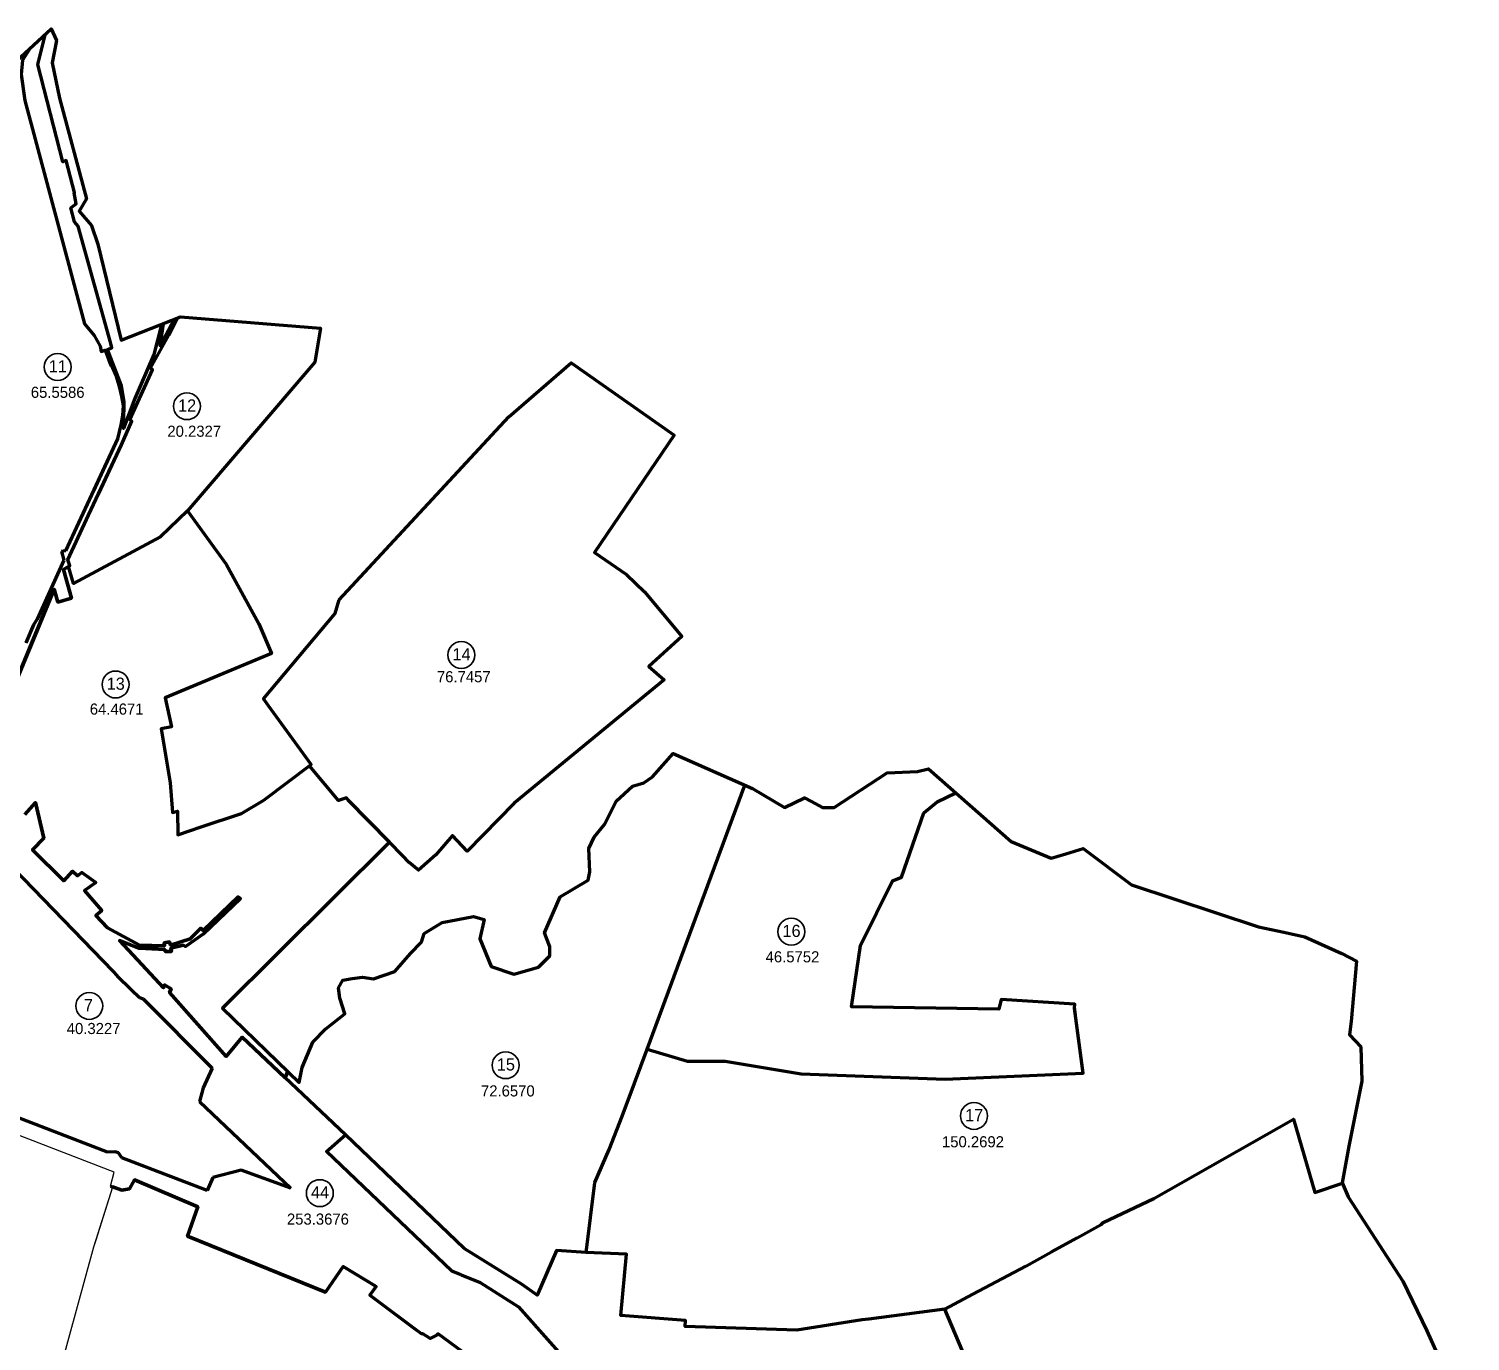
# Model space of a CAD drawing. Header units: metres. Extents: x 1379499 to 1389511, y 5662980 to 5671991.
# Drawn here: x 1383355 to 1387123, y 5668560 to 5671991 of the extents above; entities that cross this region are included whole.
import ezdxf
from ezdxf.enums import TextEntityAlignment as Align

# ---------------------------------------------------------------- set-up
doc = ezdxf.new("R2010")
doc.units = ezdxf.units.M
for name, color, linetype in [('N-raion', 1, 'Continuous'), ('межа по генплану', 7, 'Continuous'), ('район', 6, 'Continuous')]:
    doc.layers.add(name, color=color, linetype=linetype)

msp = doc.modelspace()

# ---------------------------------------------------------------- linework, layer by layer
at = {"layer": 'N-raion', "color": 1, "lineweight": 35}
for centre in [(1383430.4, 5671106.7), (1383768.4, 5671004.2), (1384485.7, 5670353.8), (1383581.8, 5670276.7), (1385348.4, 5669630.4), (1383513.1, 5669436.4), (1384601.7, 5669281.4), (1385825.8, 5669148.9), (1384115.8, 5668946.9)]:
    msp.add_circle(centre, 35.2, dxfattribs=at)
at = {"layer": 'межа по генплану', "color": 5, "lineweight": 70}
msp.add_lwpolyline([(1383241.6, 5671833.3), (1383413.2, 5671990.8), (1383427.7, 5671960.3), (1383416.5, 5671901.9), (1383435.2, 5671809.8), (1383506.1, 5671545.9), (1383486.5, 5671513.7), (1383518.8, 5671476.3), (1383535.2, 5671427.4), (1383596.9, 5671176.5), (1383751.6, 5671237.4), (1384117.2, 5671208.6), (1384102.9, 5671119.6), (1383770.3, 5670730.4), (1383871.3, 5670591.3), (1383956.4, 5670435.4), (1383989.4, 5670357.3), (1383711.3, 5670241.7), (1383728, 5670166.4), (1383700.9, 5670160.4), (1383724.5, 5670019.7), (1383730.7, 5669941.9), (1383743.8, 5669945.6), (1383744.7, 5669884), (1383805.4, 5669904.2), (1383910.7, 5669939.3), (1383969.8, 5669974.2), (1384093, 5670067.2), (1383981.3, 5670221.3), (1383968.5, 5670238.8), (1384155.7, 5670462.3), (1384166.8, 5670498.3), (1384610.2, 5670976.5), (1384772.5, 5671117.4), (1385042, 5670928.8), (1384833.9, 5670621.3), (1384917.7, 5670564.1), (1384964.6, 5670518.8), (1385061.9, 5670402.3), (1384975.9, 5670323.7), (1385016.3, 5670289.2), (1384623.8, 5669966.5), (1384501.2, 5669840.5), (1384462.5, 5669882), (1384418.8, 5669831.1), (1384373.4, 5669791.4), (1384349.4, 5669811.4), (1384331.6, 5669829.6), (1384297.7, 5669864.2), (1383861.2, 5669430.3), (1384061.6, 5669236.5), (1384069.6, 5669275.7), (1384097.4, 5669341.8), (1384131.6, 5669376.3), (1384181.1, 5669415.9), (1384168.2, 5669456.6), (1384164.9, 5669483.9), (1384176, 5669503.4), (1384200, 5669507.7), (1384227.1, 5669511.1), (1384256.5, 5669507.2), (1384311.9, 5669526.1), (1384352.9, 5669573.4), (1384381.3, 5669603.3), (1384388.5, 5669625.6), (1384435.9, 5669654.1), (1384517.6, 5669670.2), (1384545.6, 5669662.5), (1384533.8, 5669611.6), (1384563.3, 5669539.2), (1384623, 5669519.1), (1384687.1, 5669537.3), (1384717.2, 5669567.4), (1384716.8, 5669590.8), (1384703.5, 5669627.8), (1384744.1, 5669721.3), (1384817.6, 5669765.3), (1384822, 5669787.3), (1384818.6, 5669847.5), (1384833, 5669877.9), (1384860.2, 5669910.9), (1384890.2, 5669971.8), (1384933.4, 5670011.1), (1384962.5, 5670020), (1384985.6, 5670034.9), (1385039.4, 5670096.1), (1385246.7, 5670004.9), (1385330.9, 5669954.7), (1385382.8, 5669980.6), (1385401.3, 5669971), (1385430.2, 5669954.8), (1385460.1, 5669955.1), (1385598.8, 5670045.7), (1385678.1, 5670049.5), (1385706.6, 5670056.4), (1385923.4, 5669866), (1386027.4, 5669823), (1386065.6, 5669834.2), (1386111, 5669847.6), (1386237.9, 5669753), (1386569.4, 5669642.7), (1386635.6, 5669629.2), (1386690.6, 5669616.9), (1386787.5, 5669573.6), (1386826.1, 5669553.1), (1386812.1, 5669395.8), (1386807.7, 5669360.4), (1386837.3, 5669329.5), (1386839.7, 5669239.4), (1386805.9, 5669069.8), (1386788.5, 5668973.8), (1386804.3, 5668937.1), (1386946.8, 5668716.7), (1387009.6, 5668587.2), (1387122.9, 5668335.4)], dxfattribs=at)
msp.add_lwpolyline([(1383241.6, 5671833.3), (1383413.2, 5671990.8), (1383427.7, 5671960.3), (1383416.5, 5671901.9), (1383435.2, 5671809.8), (1383506.1, 5671545.9), (1383486.5, 5671513.7), (1383518.8, 5671476.3), (1383535.2, 5671427.4), (1383596.9, 5671176.5), (1383751.6, 5671237.4), (1384117.2, 5671208.6), (1384102.9, 5671119.6), (1383770.3, 5670730.4), (1383871.3, 5670591.3), (1383956.4, 5670435.4), (1383989.4, 5670357.3), (1383711.3, 5670241.7), (1383728, 5670166.4), (1383700.9, 5670160.4), (1383724.5, 5670019.7), (1383730.7, 5669941.9), (1383743.8, 5669945.6), (1383744.7, 5669884), (1383805.4, 5669904.2), (1383910.7, 5669939.3), (1383969.8, 5669974.2), (1384093, 5670067.2), (1383981.3, 5670221.3), (1383968.5, 5670238.8), (1384155.7, 5670462.3), (1384166.8, 5670498.3), (1384610.2, 5670976.5), (1384772.5, 5671117.4), (1385042, 5670928.8), (1384833.9, 5670621.3), (1384917.7, 5670564.1), (1384964.6, 5670518.8), (1385061.9, 5670402.3), (1384975.9, 5670323.7), (1385016.3, 5670289.2), (1384623.8, 5669966.5), (1384501.2, 5669840.5), (1384462.5, 5669882), (1384418.8, 5669831.1), (1384373.4, 5669791.4), (1384349.4, 5669811.4), (1384331.6, 5669829.6), (1384297.7, 5669864.2), (1383861.2, 5669430.3), (1384061.6, 5669236.5), (1384069.6, 5669275.7), (1384097.4, 5669341.8), (1384131.6, 5669376.3), (1384181.1, 5669415.9), (1384168.2, 5669456.6), (1384164.9, 5669483.9), (1384176, 5669503.4), (1384200, 5669507.7), (1384227.1, 5669511.1), (1384256.5, 5669507.2), (1384311.9, 5669526.1), (1384352.9, 5669573.4), (1384381.3, 5669603.3), (1384388.5, 5669625.6), (1384435.9, 5669654.1), (1384517.6, 5669670.2), (1384545.6, 5669662.5), (1384533.8, 5669611.6), (1384563.3, 5669539.2), (1384623, 5669519.1), (1384687.1, 5669537.3), (1384717.2, 5669567.4), (1384716.8, 5669590.8), (1384703.5, 5669627.8), (1384744.1, 5669721.3), (1384817.6, 5669765.3), (1384822, 5669787.3), (1384818.6, 5669847.5), (1384833, 5669877.9), (1384860.2, 5669910.9), (1384890.2, 5669971.8), (1384933.4, 5670011.1), (1384962.5, 5670020), (1384985.6, 5670034.9), (1385039.4, 5670096.1), (1385246.7, 5670004.9), (1385330.9, 5669954.7), (1385382.8, 5669980.6), (1385401.3, 5669971), (1385430.2, 5669954.8), (1385460.1, 5669955.1), (1385598.8, 5670045.7), (1385678.1, 5670049.5), (1385706.6, 5670056.4), (1385923.4, 5669866), (1386027.4, 5669823), (1386065.6, 5669834.2), (1386111, 5669847.6), (1386237.9, 5669753), (1386569.4, 5669642.7), (1386635.6, 5669629.2), (1386690.6, 5669616.9), (1386787.5, 5669573.6), (1386826.1, 5669553.1), (1386812.1, 5669395.8), (1386807.7, 5669360.4), (1386837.3, 5669329.5), (1386839.7, 5669239.4), (1386805.9, 5669069.8), (1386788.5, 5668973.8), (1386804.3, 5668937.1), (1386946.8, 5668716.7), (1387009.6, 5668587.2), (1387122.9, 5668335.4)], dxfattribs=at)
at = {"layer": 'район', "color": 6, "lineweight": 100}
for p, q in [((1383595.9, 5670955.9), (1383587.3, 5670918.5)), ((1383587.3, 5670918.5), (1383450.8, 5670626.5)), ((1383446.8, 5670601.8), (1383376.5, 5670447.1)), ((1383450.8, 5670626.5), (1383440.8, 5670624.1)), ((1383440.8, 5670624.1), (1383446.8, 5670601.8)), ((1383367.7, 5670432.8), (1383347, 5670386)), ((1383376.5, 5670447.1), (1383367.7, 5670432.8)), ((1383225.6, 5669887.8), (1383574.4, 5669526.9)), ((1383574.4, 5669526.9), (1383586, 5669515.4)), ((1383586, 5669515.4), (1383622.6, 5669479.4)), ((1383622.6, 5669479.4), (1383644.4, 5669458.6)), ((1383644.4, 5669458.6), (1383654, 5669455.2)), ((1383654, 5669455.2), (1383834.7, 5669273.8)), ((1383834.7, 5669273.8), (1383810.8, 5669222.1)), ((1383810.8, 5669222.1), (1383800.9, 5669186.7)), ((1383560.5, 5669054.4), (1383252.4, 5669172.9)), ((1383800.9, 5669186.7), (1384039.7, 5668960.3)), ((1383579.8, 5669054.9), (1383560.5, 5669054.4)), ((1383589.5, 5669051.9), (1383579.8, 5669054.9)), ((1383598.6, 5669039.1), (1383589.5, 5669051.9)), ((1383821.6, 5668953.9), (1383598.6, 5669039.1)), ((1383618, 5668958.2), (1383631, 5668981.6)), ((1383631, 5668981.6), (1383797.1, 5668911.4)), ((1383836.1, 5668987.6), (1383821.6, 5668953.9)), ((1383910.5, 5669007.4), (1383836.1, 5668987.6)), ((1384039.7, 5668960.3), (1383910.5, 5669007.4)), ((1383568.7, 5668964.9), (1383598.1, 5668955.1)), ((1383598.1, 5668955.1), (1383618, 5668958.2)), ((1383797.1, 5668911.4), (1383770.1, 5668834.3)), ((1383770.1, 5668834.3), (1384130.8, 5668687.9)), ((1384130.8, 5668687.9), (1384176.6, 5668755.2)), ((1384176.6, 5668755.2), (1384263.3, 5668702.8)), ((1384263.3, 5668702.8), (1384246.5, 5668679.8)), ((1384246.5, 5668679.8), (1384365.1, 5668591.2))]:
    msp.add_line(p, q, dxfattribs=at)
at = {"layer": 'район', "color": 177}
for points in [[(1383338.3, 5671909), (1383358.2, 5671940.4), (1383398.9, 5671977.7), (1383378.4, 5671897.6), (1383444.2, 5671643.3), (1383453, 5671646.2), (1383474.7, 5671563), (1383473.7, 5671562.4), (1383478.9, 5671533.5), (1383465, 5671522.4), (1383474.2, 5671486.4), (1383484.2, 5671474.5), (1383569.3, 5671167.9), (1383572.3, 5671156.7), (1383561.1, 5671152.8), (1383597.5, 5671057.1), (1383604.3, 5671014.4), (1383602.5, 5670946.2), (1383632.4, 5671024.6), (1383681.8, 5671139.3), (1383697.2, 5671199.5), (1383701.8, 5671217.8), (1383707.3, 5671219.9), (1383704.6, 5671203), (1383698.1, 5671162.2), (1383724.3, 5671210.9), (1383735.1, 5671230.9), (1383744.2, 5671234.5), (1383733.6, 5671214.5), (1383720.8, 5671190.3), (1383673.4, 5671103.4), (1383678.4, 5671099.7), (1383619.1, 5670968.6), (1383624.3, 5670965.1), (1383597.6, 5670903.4), (1383537, 5670774), (1383511.5, 5670719.5), (1383457.5, 5670602.6), (1383462.5, 5670587.2), (1383459.1, 5670585.2), (1383446, 5670577.3), (1383466.6, 5670502.4), (1383430.9, 5670491.9), (1383421.6, 5670525.8), (1383363.2, 5670385.6), (1383252.2, 5670119.2)], [(1383347, 5670386), (1383367.7, 5670432.8), (1383376.5, 5670447.1), (1383446.8, 5670601.8), (1383440.8, 5670624.1), (1383450.8, 5670626.5), (1383523.2, 5670781.3), (1383587.3, 5670918.5), (1383595.9, 5670955.9), (1383599.6, 5670980), (1383602, 5671005.6), (1383597.8, 5671029.2), (1383591.7, 5671055.6), (1383582.4, 5671084.7), (1383571.2, 5671110.7), (1383569.8, 5671110.3), (1383555.1, 5671150.4), (1383544.2, 5671147.1), (1383541.3, 5671160.9), (1383525.8, 5671189.1), (1383500.5, 5671219.2), (1383344.3, 5671803.7)], [(1383345, 5669937.2), (1383372.3, 5669968.5), (1383394.3, 5669874.9), (1383364.8, 5669844.6), (1383446.7, 5669763.6), (1383469.4, 5669788.5), (1383482.4, 5669776.7), (1383494.1, 5669785.3), (1383530.7, 5669758.9), (1383500.6, 5669737.9), (1383545.6, 5669685.5), (1383530.7, 5669672.8), (1383561.2, 5669640.5), (1383644.8, 5669595.6), (1383710, 5669593.1), (1383708.8, 5669601.1), (1383723.1, 5669603.7), (1383725.1, 5669595.4), (1383776.7, 5669612), (1383805.1, 5669639.7), (1383810.8, 5669633.8), (1383902.4, 5669721.8), (1383908.2, 5669717.4), (1383811.7, 5669624.9), (1383764.8, 5669591.3), (1383758.9, 5669594.8), (1383726.6, 5669587.3), (1383727.7, 5669578.3), (1383711.1, 5669578.9), (1383710.9, 5669584), (1383642.4, 5669587.6), (1383592.4, 5669607.5), (1383639.4, 5669556.6), (1383707.3, 5669483.3), (1383710.2, 5669491.4), (1383727, 5669480.9), (1383723.1, 5669471.1), (1383870.7, 5669304.1), (1383912.9, 5669354.6), (1384024.7, 5669248.8), (1384182.9, 5669099.1), (1384133.4, 5669056.2), (1384461, 5668743.3), (1384535.4, 5668713.2), (1384635.1, 5668650.1), (1384890.6, 5668361.8)], [(1384491, 5668530.7), (1384425.4, 5668578.8), (1384421.7, 5668575.8), (1384403.9, 5668567.2), (1384385.1, 5668579), (1384381.3, 5668579), (1384246.5, 5668679.8), (1384263.3, 5668702.8), (1384176.6, 5668755.2), (1384130.8, 5668687.9), (1383770.1, 5668834.3), (1383797.1, 5668911.4), (1383631, 5668981.6), (1383618, 5668958.2), (1383598.1, 5668955.1), (1383574.4, 5668963), (1383568.7, 5668964.9), (1383578.2, 5669001.4), (1383224, 5669138.5)]]:
    msp.add_lwpolyline(points, dxfattribs=at)
at = {"layer": 'район', "color": 6, "lineweight": 100}
for points in [[(1383701.8, 5671217.8), (1383681.8, 5671139.3), (1383632.4, 5671024.6), (1383602.5, 5670946.2), (1383604, 5671003.7), (1383604.3, 5671014.4), (1383597.5, 5671057.1), (1383561.1, 5671152.8), (1383572.3, 5671156.7), (1383569.3, 5671167.9), (1383484.2, 5671474.5), (1383474.2, 5671486.4), (1383465, 5671522.4), (1383478.9, 5671533.5), (1383473.7, 5671562.4), (1383474.7, 5671563), (1383453, 5671646.2), (1383444.2, 5671643.3), (1383378.4, 5671897.6), (1383398.9, 5671977.7)], [(1383358.2, 5671940.4), (1383338.3, 5671909), (1383334.9, 5671871.6), (1383344.3, 5671803.7), (1383500.5, 5671219.2), (1383525.8, 5671189.1), (1383541.3, 5671160.9), (1383544.2, 5671147.1), (1383555.1, 5671150.4), (1383569.8, 5671110.3), (1383571.2, 5671110.7), (1383582.4, 5671084.7), (1383591.7, 5671055.6), (1383597.8, 5671029.2), (1383602, 5671005.6), (1383599.6, 5670980), (1383595.9, 5670955.9), (1383595.9, 5670955.9), (1383587.3, 5670918.5), (1383523.2, 5670781.3)], [(1383252.2, 5670119.2), (1383363.2, 5670385.6), (1383421.6, 5670525.8), (1383430.9, 5670491.9), (1383466.6, 5670502.4), (1383446, 5670577.3), (1383462.5, 5670587.2), (1383457.5, 5670602.6), (1383511.5, 5670719.5), (1383597.6, 5670903.4), (1383624.3, 5670965.1), (1383619.1, 5670968.6), (1383678.4, 5671099.7), (1383673.4, 5671103.4), (1383720.8, 5671190.3), (1383744.2, 5671234.5)], [(1383537, 5670774), (1383597.6, 5670903.4), (1383624.3, 5670965.1), (1383619.1, 5670968.6), (1383678.4, 5671099.7), (1383673.4, 5671103.4), (1383720.8, 5671190.3), (1383733.6, 5671214.5)], [(1383735.1, 5671230.9), (1383698.1, 5671162.2), (1383707.3, 5671219.9)], [(1383724.3, 5671210.9), (1383698.1, 5671162.2), (1383704.6, 5671203)], [(1383697.2, 5671199.5), (1383681.8, 5671139.3), (1383632.4, 5671024.6), (1383602.5, 5670946.2), (1383604, 5671003.7)], [(1383770.3, 5670730.4), (1383770.3, 5670730.4), (1383699.1, 5670662.3), (1383471.9, 5670540.7), (1383459.1, 5670585.2), (1383446, 5670577.3), (1383466.6, 5670502.4), (1383430.9, 5670491.9), (1383421.6, 5670525.8), (1383252.2, 5670119.2)], [(1384297.7, 5669864.2), (1384189.7, 5669974.3), (1384185.8, 5669980.3), (1384164.6, 5669973), (1384088.9, 5670064.2)], [(1384971.2, 5669323.7), (1385226.5, 5670013.8)], [(1383345, 5669937.2), (1383372.3, 5669968.5), (1383394.3, 5669874.9), (1383364.8, 5669844.6), (1383446.7, 5669763.6), (1383469.4, 5669788.5), (1383482.4, 5669776.7), (1383494.1, 5669785.3), (1383530.7, 5669758.9), (1383500.6, 5669737.9), (1383545.6, 5669685.5), (1383530.7, 5669672.8), (1383561.2, 5669640.5), (1383644.8, 5669595.6), (1383710, 5669593.1), (1383708.8, 5669601.1), (1383723.1, 5669603.7), (1383725.1, 5669595.4), (1383776.7, 5669612), (1383805.1, 5669639.7), (1383810.8, 5669633.8), (1383902.4, 5669721.8), (1383908.2, 5669717.4), (1383811.7, 5669624.9), (1383764.8, 5669591.3), (1383758.9, 5669594.8), (1383726.6, 5669587.3), (1383727.7, 5669578.3), (1383711.1, 5669578.9), (1383710.9, 5669584), (1383642.4, 5669587.6), (1383592.4, 5669607.5), (1383639.4, 5669556.6), (1383707.3, 5669483.3), (1383710.2, 5669491.4), (1383727, 5669480.9), (1383723.1, 5669471.1), (1383870.7, 5669304.1), (1383912.9, 5669354.6), (1384024.7, 5669248.8), (1384025.7, 5669251), (1384031.9, 5669265.1)], [(1384485.2, 5668733.5), (1384461, 5668743.3), (1384133.4, 5669056.2), (1384182.9, 5669099.1), (1383912.9, 5669354.6), (1383870.7, 5669304.1), (1383723.1, 5669471.1), (1383727, 5669480.9), (1383710.2, 5669491.4), (1383707.3, 5669483.3), (1383639.4, 5669556.6), (1383592.4, 5669607.5), (1383642.4, 5669587.6), (1383710.9, 5669584), (1383711.1, 5669578.9), (1383727.7, 5669578.3), (1383726.6, 5669587.3), (1383758.9, 5669594.8), (1383764.8, 5669591.3), (1383811.7, 5669624.9), (1383908.2, 5669717.4), (1383902.4, 5669721.8), (1383810.8, 5669633.8), (1383805.1, 5669639.7), (1383776.7, 5669612), (1383725.1, 5669595.4), (1383723.1, 5669603.7), (1383708.8, 5669601.1), (1383710, 5669593.1), (1383644.8, 5669595.6), (1383561.2, 5669640.5), (1383530.7, 5669672.8), (1383545.6, 5669685.5), (1383500.6, 5669737.9), (1383530.7, 5669758.9), (1383494.1, 5669785.3), (1383482.4, 5669776.7), (1383469.4, 5669788.5), (1383446.7, 5669763.6), (1383364.8, 5669844.6), (1383394.3, 5669874.9), (1383372.3, 5669968.5), (1383345, 5669937.2)], [(1385374, 5669258.6), (1385750.4, 5669245.3), (1386111.4, 5669260.9), (1386088.7, 5669430.4), (1386089.3, 5669440.8), (1385896.9, 5669453.2), (1385890.9, 5669427.8), (1385505.5, 5669434.4), (1385529.6, 5669594.4), (1385613.2, 5669763.8), (1385636.7, 5669772.8), (1385695.1, 5669941.5), (1385729.7, 5669969.7), (1385778, 5669993.7)], [(1384812.2, 5668791.7), (1384834.3, 5668974.5), (1384872.5, 5669061), (1384906.1, 5669147.8), (1384938.1, 5669234.2), (1384971.2, 5669323.7), (1385076.6, 5669291.6), (1385175.7, 5669292.2), (1385374, 5669258.6)], [(1384031.9, 5669265.1), (1384025.7, 5669251), (1384024.7, 5669248.8)], [(1384031.9, 5669265.1), (1384025.7, 5669251), (1384024.7, 5669248.8)], [(1385843, 5668423.5), (1385750, 5668643.6), (1385822.6, 5668682.7), (1385961.2, 5668756.2), (1386028.1, 5668793.5), (1386095.2, 5668829.7), (1386158.5, 5668865), (1386163.8, 5668870.2), (1386295.7, 5668933.1), (1386660.7, 5669140.6), (1386716.6, 5668948.3), (1386789, 5668972.7)], [(1385750, 5668643.6), (1385551.2, 5668617.6), (1385533.4, 5668615.3), (1385362.9, 5668589.1), (1385070.9, 5668598), (1385071.7, 5668613.8), (1384902.7, 5668627.1), (1384917.9, 5668787.7), (1384812.2, 5668791.7), (1384734.7, 5668796.6), (1384684.4, 5668680.2), (1384644.8, 5668708.1), (1384492.9, 5668802.3), (1384182.9, 5669099.1)], [(1384491, 5668530.7), (1384425.4, 5668578.8), (1384421.7, 5668575.8), (1384403.9, 5668567.2), (1384385.1, 5668579), (1384381.3, 5668579), (1384246.5, 5668679.8), (1384263.3, 5668702.8), (1384176.6, 5668755.2), (1384130.8, 5668687.9), (1383770.1, 5668834.3), (1383797.1, 5668911.4), (1383631, 5668981.6), (1383618, 5668958.2), (1383598.1, 5668955.1), (1383574.4, 5668963)], [(1384485.2, 5668733.5), (1384535.4, 5668713.2), (1384635.1, 5668650.1), (1384890.6, 5668361.8)], [(1384537.5, 5668496.5), (1384425.4, 5668578.8), (1384421.7, 5668575.8), (1384403.9, 5668567.2), (1384385.1, 5668579), (1384381.3, 5668579), (1384365.1, 5668591.2)]]:
    msp.add_lwpolyline(points, dxfattribs=at)
at = {"layer": 'район', "color": 4}
for points in [[(1383358.2, 5671940.4), (1383241.6, 5671833.3)], [(1383338.3, 5671909), (1383358.2, 5671940.4)], [(1383347, 5670386), (1383367.7, 5670432.8), (1383376.5, 5670447.1), (1383446.8, 5670601.8), (1383440.8, 5670624.1), (1383450.8, 5670626.5), (1383587.3, 5670918.5), (1383595.9, 5670955.9), (1383599.6, 5670980), (1383602, 5671005.6), (1383597.8, 5671029.2), (1383591.7, 5671055.6), (1383582.4, 5671084.7), (1383571.2, 5671110.7), (1383569.8, 5671110.3), (1383555.1, 5671150.4), (1383544.2, 5671147.1), (1383541.3, 5671160.9), (1383525.8, 5671189.1), (1383500.5, 5671219.2), (1383344.3, 5671803.7)], [(1383457.5, 5670602.6), (1383462.5, 5670587.2), (1383459.1, 5670585.2), (1383471.9, 5670540.7), (1383699.1, 5670662.3), (1383770.3, 5670730.4), (1384102.9, 5671119.6), (1384117.2, 5671208.6), (1383751.6, 5671237.4), (1383744.2, 5671234.5), (1383720.8, 5671190.3), (1383673.4, 5671103.4), (1383678.4, 5671099.7), (1383619.1, 5670968.6), (1383624.3, 5670965.1), (1383597.6, 5670903.4), (1383537, 5670774), (1383511.5, 5670719.5), (1383457.5, 5670602.6)], [(1383968.5, 5670238.8), (1383981.3, 5670221.3), (1384093, 5670067.2), (1384088.9, 5670064.1), (1384164.6, 5669973), (1384185.8, 5669980.3), (1384189.7, 5669974.3), (1384297.7, 5669864.2), (1384331.6, 5669829.6), (1384349.4, 5669811.4), (1384373.4, 5669791.4), (1384418.8, 5669831.1), (1384462.5, 5669882), (1384501.2, 5669840.5), (1384623.8, 5669966.5), (1385016.3, 5670289.2), (1384975.9, 5670323.7), (1385061.9, 5670402.3), (1384964.6, 5670518.8), (1384917.7, 5670564.1), (1384833.9, 5670621.3), (1385042, 5670928.8), (1384772.5, 5671117.4), (1384610.2, 5670976.5), (1384166.8, 5670498.3), (1384155.7, 5670462.3), (1383968.5, 5670238.8)], [(1383770.3, 5670730.4), (1383699.1, 5670662.3), (1383471.9, 5670540.7), (1383459.1, 5670585.2), (1383446, 5670577.3), (1383466.6, 5670502.4), (1383430.9, 5670491.9), (1383421.6, 5670525.8), (1383363.2, 5670385.6), (1383252.2, 5670119.2)], [(1383345, 5669937.2), (1383372.3, 5669968.5), (1383394.3, 5669874.9), (1383364.8, 5669844.6), (1383446.7, 5669763.6), (1383469.4, 5669788.5), (1383482.4, 5669776.7), (1383494.1, 5669785.3), (1383530.7, 5669758.9), (1383500.6, 5669737.9), (1383545.6, 5669685.5), (1383530.7, 5669672.8), (1383561.2, 5669640.5), (1383644.8, 5669595.6), (1383710, 5669593.1), (1383708.8, 5669601.1), (1383723.1, 5669603.7), (1383725.1, 5669595.4), (1383776.7, 5669612), (1383805.1, 5669639.7), (1383810.8, 5669633.8), (1383902.4, 5669721.8), (1383908.2, 5669717.4), (1383811.7, 5669624.9), (1383764.8, 5669591.3), (1383758.9, 5669594.8), (1383726.6, 5669587.3), (1383727.7, 5669578.3), (1383711.1, 5669578.9), (1383710.9, 5669584), (1383642.4, 5669587.6), (1383592.4, 5669607.5), (1383639.4, 5669556.6), (1383707.3, 5669483.3), (1383710.2, 5669491.4), (1383727, 5669480.9), (1383723.1, 5669471.1), (1383870.7, 5669304.1), (1383912.9, 5669354.6), (1384024.7, 5669248.8), (1384025.7, 5669251), (1384031.9, 5669265.1), (1383861.2, 5669430.3), (1384297.7, 5669864.2), (1384189.7, 5669974.3), (1384185.8, 5669980.3), (1384164.6, 5669973), (1384088.9, 5670064.1), (1383969.8, 5669974.2), (1383910.7, 5669939.3), (1383805.4, 5669904.2), (1383744.7, 5669884), (1383743.8, 5669945.6), (1383730.7, 5669941.9), (1383724.5, 5670019.7), (1383700.9, 5670160.4), (1383728, 5670166.4), (1383711.3, 5670241.7), (1383989.4, 5670357.3), (1383956.4, 5670435.4), (1383871.3, 5670591.3), (1383770.3, 5670730.4)], [(1385226.5, 5670013.8), (1385039.4, 5670096.1), (1384985.6, 5670034.9), (1384962.5, 5670020), (1384933.4, 5670011.1), (1384890.2, 5669971.8), (1384860.2, 5669910.9), (1384833, 5669877.9), (1384818.6, 5669847.5), (1384822, 5669787.3), (1384817.6, 5669765.3), (1384744.1, 5669721.3), (1384703.5, 5669627.8), (1384716.8, 5669590.8), (1384717.2, 5669567.4), (1384687.1, 5669537.3), (1384623, 5669519.1), (1384563.3, 5669539.2), (1384533.8, 5669611.6), (1384545.6, 5669662.5), (1384517.6, 5669670.2), (1384435.9, 5669654.1), (1384388.5, 5669625.6), (1384381.3, 5669603.3), (1384352.9, 5669573.4), (1384311.9, 5669526.1), (1384256.5, 5669507.2), (1384227.1, 5669511.1), (1384200, 5669507.7), (1384176, 5669503.4), (1384164.9, 5669483.9), (1384168.2, 5669456.6), (1384181.1, 5669415.9), (1384131.6, 5669376.3), (1384097.4, 5669341.8), (1384069.6, 5669275.7), (1384061.6, 5669236.5), (1384031.9, 5669265.1), (1384025.7, 5669251), (1384024.7, 5669248.8), (1384182.9, 5669099.1), (1384492.9, 5668802.3), (1384644.8, 5668708.1), (1384684.4, 5668680.2), (1384734.7, 5668796.6), (1384812.2, 5668791.7), (1384834.3, 5668974.5), (1384872.5, 5669061), (1384906.1, 5669147.8), (1384938.1, 5669234.2), (1384971.2, 5669323.7), (1385226.5, 5670013.8)], [(1385226.5, 5670013.8), (1385246.7, 5670004.9), (1385330.9, 5669954.7), (1385382.8, 5669980.6), (1385430.2, 5669956.1), (1385460.1, 5669955.1), (1385598.8, 5670045.7), (1385678.1, 5670049.5), (1385706.6, 5670056.4), (1385778, 5669993.7), (1385729.7, 5669969.7), (1385695.1, 5669941.5), (1385636.7, 5669772.8), (1385613.2, 5669763.8), (1385529.6, 5669594.4), (1385505.5, 5669434.4), (1385890.9, 5669427.8), (1385896.9, 5669453.2), (1386089.3, 5669440.8), (1386089.3, 5669430.4), (1386111.4, 5669260.9), (1385750.4, 5669245.3), (1385374, 5669258.6), (1385175.7, 5669292.2), (1385076.6, 5669291.6), (1384971.2, 5669323.7), (1385226.5, 5670013.8)], [(1383252.4, 5669172.9), (1383560.5, 5669054.4), (1383579.8, 5669054.9), (1383589.5, 5669051.9), (1383598.6, 5669039.1), (1383821.6, 5668953.9), (1383836.1, 5668987.6), (1383910.5, 5669007.4), (1384039.7, 5668960.3), (1383800.9, 5669186.7), (1383810.8, 5669222.1), (1383834.7, 5669273.8), (1383654, 5669455.2), (1383644.4, 5669458.6), (1383622.6, 5669479.4), (1383586, 5669515.4), (1383574.4, 5669526.9), (1383225.6, 5669887.8)], [(1383342.3, 5668063), (1383490.8, 5668027.6), (1383436.1, 5668197.2), (1383406.1, 5668339.7), (1383416.9, 5668411.4), (1383525.1, 5668806.2), (1383574.4, 5668963), (1383568.7, 5668964.9), (1383578.2, 5669001.4), (1383224, 5669138.5)], [(1386789, 5668972.7), (1386716.6, 5668948.3), (1386660.7, 5669140.6), (1386295.7, 5668933.1), (1386163.8, 5668870.2), (1386158.5, 5668865), (1386095.2, 5668829.7), (1386028.1, 5668793.5), (1385961.2, 5668756.2), (1385822.6, 5668682.7), (1385750, 5668643.6), (1385843, 5668423.5)], [(1385843, 5668423.5), (1385750, 5668643.6), (1385551.2, 5668617.6), (1385533.4, 5668615.3), (1385362.9, 5668589.1), (1385070.9, 5668598), (1385071.7, 5668613.8), (1384902.7, 5668627.1), (1384917.9, 5668787.7), (1384812.2, 5668791.7), (1384734.7, 5668796.6), (1384684.4, 5668680.2), (1384644.8, 5668708.1), (1384492.9, 5668802.3), (1384182.9, 5669099.1), (1384133.4, 5669056.2), (1384461, 5668743.3), (1384485.2, 5668733.5), (1384535.4, 5668713.2), (1384635.1, 5668650.1), (1384890.6, 5668361.8)], [(1383574.4, 5668963), (1383598.1, 5668955.1), (1383618, 5668958.2), (1383631, 5668981.6), (1383797.1, 5668911.4), (1383770.1, 5668834.3), (1384130.8, 5668687.9), (1384176.6, 5668755.2), (1384263.3, 5668702.8), (1384246.5, 5668679.8), (1384365.1, 5668591.2), (1384381.3, 5668579), (1384385.1, 5668579), (1384403.9, 5668567.2), (1384421.7, 5668575.8), (1384425.4, 5668578.8), (1384491, 5668530.7)], [(1383416.9, 5668411.4), (1383525.1, 5668806.2), (1383530.9, 5668824.7), (1383574.4, 5668963)], [(1387118.4, 5668344.7), (1387009.6, 5668587.2), (1386946.8, 5668716.7), (1386804.3, 5668937.1), (1386789, 5668972.7), (1386789, 5668972.7)]]:
    msp.add_lwpolyline(points, dxfattribs=at)
msp.add_lwpolyline([(1385778, 5669993.7), (1385729.7, 5669969.7), (1385695.1, 5669941.5), (1385636.7, 5669772.8), (1385613.2, 5669763.8), (1385529.6, 5669594.4), (1385505.5, 5669434.4), (1385890.9, 5669427.8), (1385896.9, 5669453.2), (1386089.3, 5669440.8), (1386111.4, 5669260.9), (1385750.4, 5669245.3), (1385374, 5669258.6), (1385175.7, 5669292.2), (1385076.6, 5669291.6), (1384971.2, 5669323.7), (1384938.1, 5669234.2), (1384906.1, 5669147.8), (1384872.5, 5669061), (1384834.3, 5668974.5), (1384812.2, 5668791.7), (1384917.9, 5668787.7), (1384902.7, 5668627.1), (1385071.7, 5668613.8), (1385070.9, 5668598), (1385362.9, 5668589.1), (1385533.4, 5668615.3), (1385750, 5668643.6), (1385822.6, 5668682.7), (1385961.2, 5668756.2), (1386028.1, 5668793.5), (1386095.2, 5668829.7), (1386158.5, 5668865), (1386163.8, 5668870.2), (1386295.7, 5668933.1), (1386660.7, 5669140.6), (1386716.6, 5668948.3), (1386789, 5668972.7), (1386788.5, 5668973.8), (1386805.9, 5669069.8), (1386839.7, 5669239.4), (1386837.3, 5669329.5), (1386807.7, 5669360.4), (1386812.1, 5669395.8), (1386826.1, 5669553.1), (1386787.5, 5669573.6), (1386690.6, 5669616.9), (1386635.6, 5669629.2), (1386569.4, 5669642.7), (1386237.9, 5669753), (1386111, 5669847.6), (1386065.6, 5669834.2), (1386027.4, 5669823), (1385923.4, 5669866), (1385778, 5669993.7)], close=True, dxfattribs=at)

# ---------------------------------------------------------------- texts
at = {"layer": 'N-raion', "color": 1, "lineweight": 35}
for s, height, p in [('11', 31.73, (1383407.4, 5671092.8)), ('12', 31.73, (1383745.3, 5670990.3)), ('14', 31.73, (1384462.7, 5670339.9)), ('13', 31.73, (1383558.7, 5670262.9)), ('16', 31.73, (1385325.4, 5669616.6)), ('7', 31.7, (1383499.2, 5669422.6)), ('15', 31.73, (1384578.6, 5669267.5)), ('17', 31.73, (1385802.7, 5669135)), ('44', 31.73, (1384092.7, 5668933.1))]:
    msp.add_text(s, height=height, dxfattribs=at).set_placement(p)
for s, p in [('65.5586', (1383430.6, 5671026)), ('20.2327', (1383787.5, 5670924.3)), ('76.7457', (1384492.1, 5670282.5)), ('64.4671', (1383584.7, 5670197.9)), ('46.5752', (1385351.4, 5669550.2)), ('40.3227', (1383524.5, 5669362.8)), ('72.6570', (1384607.3, 5669199.7)), ('150.2692', (1385823.2, 5669066.7)), ('253.3676', (1384110.9, 5668864.6))]:
    msp.add_text(s, height=29.05, dxfattribs=at).set_placement(p, align=Align.CENTER)

doc.saveas('drawing.dxf')
